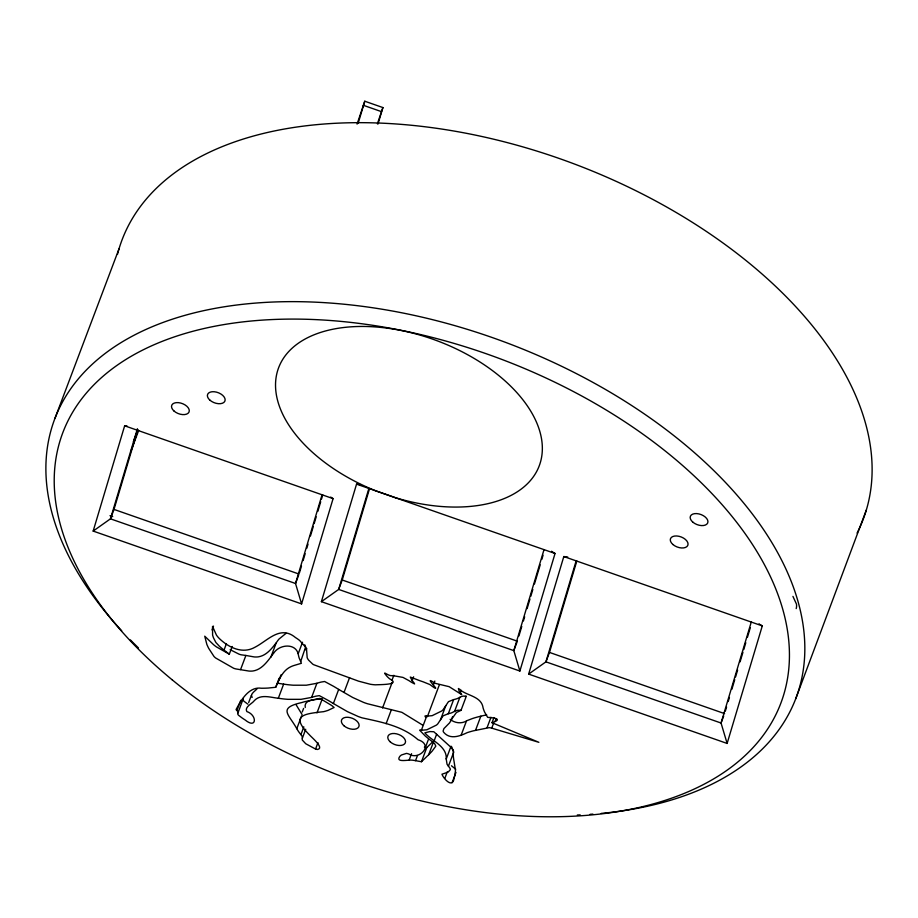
<?xml version="1.0" encoding="UTF-8"?>
<svg xmlns="http://www.w3.org/2000/svg" width="918" height="918" viewBox="0 0 918 918"><rect width="100%" height="100%" fill="white"/><g stroke="black" fill="none" stroke-linecap="round" stroke-linejoin="round"><path stroke-width="1.38" d="M446.228 759.014L447.032 764.212L450.015 768.355A5.634 3.282 20.6 0 1 450.256 769.743L448.202 772.072L441.96 774.218C443.727 778.992 452.723 788.734 454.077 778.212A119.581 69.619 20.6 0 0 454.823 775.48L455.477 770.466L454.031 761.274A124.068 72.224 20.6 0 1 453.32 756.076L453.4 750.511L451.036 747.367L433.824 731.749L430.037 731.566A17.063 9.937 20.6 0 0 428.809 731.83L424.827 732.851C431.552 740.918 447.238 746.219 446.228 759.014L451.059 746.173M257.109 688.741C255.353 691.07 249.455 694.008 252.152 697.439M493.953 717.578L492.025 722.707L538.866 742.318L491.738 728.146A15.847 9.226 20.6 0 0 489.237 727.63L473.447 730.82A127.097 73.979 20.6 0 0 467.216 732.633C459.895 736.167 450.268 739.862 443.83 732.461A5.244 3.052 20.6 0 1 443.119 731.003L443.899 728.617L449.51 722.936A84.846 49.388 20.6 0 0 451.667 719.127L456.407 712.54A12.668 7.367 20.6 0 1 457.669 711.932L461.008 710.348L465.908 697.324M412.171 680.674A35.848 20.862 20.6 0 1 413.811 682.613L414.592 683.91L411.952 682.544A65.591 38.177 20.6 0 1 408.854 680.582L402.979 677.415L395.36 676.061A41.494 24.155 20.6 0 1 392.147 675.602C388.612 676.727 380.614 668.774 387.086 676.451A23.616 13.747 20.6 0 0 389.737 678.895C401.694 685.115 378.801 684.484 375.565 684.828A32.566 18.957 20.6 0 1 370.287 684.254L358.502 681.145L313.979 664.816A5.956 3.465 20.6 0 1 312.682 664.093L308.609 660.134A16.34 9.513 20.6 0 1 307.186 657.747L306.532 649.198A16.031 9.329 20.6 0 0 305.683 647.27L299.658 640.5A26.289 15.308 20.6 0 0 295.55 637.608C280.254 624.791 267.93 640.615 254.883 647.282C242.604 654.259 228.903 647.638 219.689 638.871A24.694 14.378 20.6 0 1 216.418 635.038L212.54 626.397L212.597 635.061A48.861 28.447 20.6 0 0 213.561 637.976L215.891 642.485L219.322 646.18A74.817 43.559 20.6 0 0 224.026 650.082L229.305 654.178L232.197 646.479M461.02 710.257L457.623 710.28A12.382 7.206 20.6 0 0 455.626 710.842L451.817 712.77A42.721 24.866 20.6 0 1 448.305 713.745L443.153 715.799L437.737 723.912A25.979 15.124 20.6 0 1 436.371 725.128L426.824 729.799L421.373 730.269A1.331 0.769 20.6 0 0 419.641 730.189L425.321 736.087A93.2 54.254 20.6 0 0 429.865 739.77L432.963 742.134A12.404 7.218 20.6 0 1 434.776 743.913L435.832 746.139L432.126 751.154A186.572 108.611 20.6 0 1 428.695 754.711L421.465 761.733L415.544 760.666A36.617 21.309 20.6 0 0 412.148 760.15C408.189 759.611 395.245 762.95 399.743 756.455A31.82 18.521 20.6 0 1 401.441 754.986L406.422 753.403A6.277 3.661 20.6 0 1 408.912 754.057C419.067 760.77 434.363 744.877 418.046 739.736C402.268 725.943 381.957 722.202 362.14 717.865A41.803 24.338 20.6 0 1 358.077 716.453L347.394 711.611L333.383 703.544A189.728 110.447 20.6 0 0 328.311 700.48L319.326 695.637L315.746 696.211A93.211 54.265 20.6 0 0 311.604 697.416L301.035 699.332L287.954 699.332A80.371 46.784 20.6 0 1 278.326 698.254C270.546 697.462 260.815 693.893 254.481 700.468C252.278 703.693 244.142 706.917 246.839 711.565C257.396 715.099 256.822 729.558 245.175 719.987A54.277 31.602 20.6 0 1 241.744 717.704L238.623 715.317A3.706 2.157 20.6 0 1 237.728 713.814L238.072 712.081A3.821 2.226 20.6 0 0 236.913 710.543L236.626 710.303A2.284 1.331 20.6 0 1 236.098 709.499C241.044 700.285 248.881 686.331 261.378 688.236A85.856 49.974 20.6 0 0 268.171 688.052L275.721 687.272C279.095 679.572 282.618 670.496 290.834 666.732A35.676 20.77 20.6 0 1 294.93 665.217L301.402 663.278L299.13 657.885A67.771 39.451 20.6 0 1 298.201 653.777C295.126 642.577 278.969 644.643 273.725 653.146A78.191 45.521 20.6 0 0 271.544 656.049C266.759 662.348 261.297 669.738 252.966 670.989A16.662 9.696 20.6 0 1 248.858 671.047L235.983 668.947A10.603 6.174 20.6 0 1 233.654 668.258L215.592 657.954A16.363 9.524 20.6 0 1 214.009 656.485L208.696 648.349A117.607 68.46 20.6 0 1 206.848 644.402L204.737 636.185L213.596 644.711A24.361 14.183 20.6 0 0 216.43 646.892L229.305 654.178M302.32 738.267L302.355 737.567A9.593 5.588 20.6 0 0 301.965 736.052L299.004 732.185A52.877 30.787 20.6 0 1 296.789 728.697C288.826 714.066 277.305 708.065 302.079 702.477A45.923 26.737 20.6 0 1 304.271 701.811L319.912 698.391L330.273 704.634A90.939 52.934 20.6 0 1 331.926 705.678L334.106 707.503L328.001 710.394A87.99 51.224 20.6 0 1 323.698 711.657C303.078 713.917 290.134 715.512 309.653 735.066C311.443 737.269 324.811 748.17 317.502 749.467A8.193 4.774 20.6 0 1 315.562 749.065L305.74 743.741L302.274 740.011A16.972 9.88 20.6 0 1 302.332 738.267L305.705 729.271M330.675 497.074L333.085 498.635L301.597 603.906L93.166 531.074L124.653 425.803L127.12 426.101M137.402 428.74L110.458 518.831L93.166 531.074M301.597 603.906L295.527 583.492L110.458 518.831L113.993 509.41L137.666 430.267M358.192 123.196L364.767 101.221L382.909 107.567L377.975 124.045M322.069 494.779L295.527 583.492L298.625 575.253M299.475 572.729L301.483 566.016M303.112 560.577L305.155 553.738M306.796 548.264L308.023 544.167M310.468 535.963L313.336 526.393M314.151 523.65L316.205 516.811M317.835 511.349L320.703 501.767M321.518 499.036L322.746 494.94M552.992 552.166L555.046 553.485L519.886 671.035L321.392 601.669L356.551 484.13L360.292 484.578M368.887 488.433L338.673 589.425L321.392 601.669M519.886 671.035L513.816 650.621L338.673 589.425L342.219 580.004L369.552 488.594M544.018 549.63L513.816 650.621L517.35 641.2L342.219 580.004M518.911 635.979L521.78 626.409M523.421 620.935L524.648 616.827M527.104 608.623L529.961 599.041M530.788 596.31L532.83 589.471M534.46 583.997L540.197 564.845M541.827 559.372L543.054 555.264M760.437 624.71L762.284 625.904L727.125 743.442L528.653 674.099L563.813 556.549L565.27 556.733M576.148 560.852L545.935 661.844L528.653 674.099M727.125 743.442L721.055 723.028L545.935 661.844L549.48 652.423L576.825 561.024M751.268 622.048L721.055 723.028L723.705 715.971M725.335 711.129L726.563 707.032M728.203 701.559L729.431 697.45M731.887 689.246L734.744 679.664M735.57 676.933L737.613 670.094M740.069 661.878L742.937 652.308M743.752 649.565L745.795 642.726M747.436 637.253L750.304 627.683M357.068 124.125L364.767 101.221M377.413 123.723L382.909 107.567M795.711 698.816L866.294 510.11M133.408 441.592L137.918 429.578M130.643 451.874L138.664 430.519M212.058 629.955L213.504 626.099M224.026 650.082L226.436 643.656M240.573 669.589L245.886 655.463L254.16 656.921A16.662 9.696 20.6 0 0 258.268 656.863C266.599 655.59 272.084 648.234 276.857 641.923A78.191 45.521 20.6 0 1 279.038 639.02L286.118 633.282M236.913 710.543L240.768 700.273M237.923 713.034L243.419 698.116M248.675 702.534L251.325 695.465M270.844 657.185L276.111 643.151M275.721 687.272L279.106 678.276M279.038 680.02L280.977 674.879M278.326 698.254L283.639 684.128A80.371 46.784 20.6 0 0 293.267 685.207L306.348 685.207L316.905 683.279A93.211 54.265 20.6 0 1 321.048 682.085L324.639 681.5L333.624 686.354A189.728 110.447 20.6 0 1 338.685 689.418L352.707 697.485L363.39 702.316A41.803 24.338 20.6 0 0 367.452 703.739L401.854 712.322L422.498 725.013M298.189 653.777L302.538 642.221M300.679 661.534L305.648 646.88M302.263 711.955L303.594 708.421M296.789 728.697L301.62 715.845M311.604 697.416L316.905 683.279M300.943 734.561L303.835 726.849M316.985 712.884L322.298 698.759C316.871 699.723 303.606 698.862 305.258 707.468M315.551 749.065L317.972 742.639M333.383 703.544L338.685 689.418M344.124 692.149L349.597 677.576M391.906 680.433L393.845 675.292M382.565 707.962L392.147 682.453M386.122 723.682L391.435 709.557M413.616 676.818L412.171 680.674L410.3 677.071L416.783 679.527A57.409 33.415 20.6 0 0 422.98 681.764L429.693 684.472A7.482 4.361 20.6 0 1 431.253 685.585C444.725 695.58 422.119 674.592 433.64 682.384A9.157 5.336 20.6 0 0 435.568 683.405L449.143 686.675L461.731 694.628L460.354 692.895A9.65 5.611 20.6 0 1 459.39 691.897L458.392 688.511L460.079 689.533A3.947 2.295 20.6 0 0 460.687 690.29C468.237 695.982 481.548 696.613 483.097 707.927A62.757 36.536 20.6 0 0 484.566 712.012L487.653 717.371C493.356 717.646 503.741 719.001 492.025 722.707M433.388 684.908L434.834 681.053M409.13 760.104L411.551 753.678M421.373 730.269L426.686 716.143L432.137 715.673L441.684 711.002A25.979 15.124 20.6 0 0 443.05 709.775L448.466 701.673L453.618 699.608A41.953 24.419 20.6 0 0 457.566 698.483L460.939 696.716A12.221 7.114 20.6 0 1 463.246 696.108L466.333 696.131L465.392 696.819M427.352 716.74L439.309 684.943M415.544 760.666L417.472 755.525M425.642 746.782L428.304 739.713M421.465 761.733L426.767 747.596L433.342 741.228M440.479 719.838L445.792 705.712M428.695 754.711L433.526 741.859M434.191 740.688L436.612 734.274M448.305 713.745L453.618 699.608M460.354 692.895L461.318 690.325M451.667 719.127L452.631 716.556M454.525 711.496L459.838 697.37M448.397 766.278L453.71 752.152L451.576 746.632M444.886 778.235L447.296 771.808M461.192 735.031L466.493 720.905C461.398 724.084 454.628 723.051 450.107 719.31M452.115 782.652L455.971 772.382M475.535 730.315L480.848 716.178L486.678 714.835M487.114 727.561L490.969 717.291M491.738 728.146L493.677 723.005M495.112 721.307L496.076 718.737M55.023 418.218L118.973 248.973M243.236 698.908L243.029 699.688A3.672 2.134 20.6 0 0 244.119 701.341L247.057 703.567A54.277 31.602 20.6 0 0 247.894 704.152M466.998 720.641L472.529 718.507A127.097 73.979 20.6 0 1 478.76 716.694L480.848 716.178M305.005 649.933L306.761 648.567M245.886 655.463L241.285 654.821A10.603 6.174 20.6 0 1 238.967 654.132L230.154 649.68M565.637 556.767L567.737 557.019M277.626 683.233L283.639 684.128M424.368 747.172L426.767 747.596M455.73 769.238L451.461 765.761M363.253 105.272L381.395 111.606M356.551 484.13L555.046 553.485M563.813 556.549L762.284 625.904M124.653 425.803L333.085 498.635M549.48 652.423L724.6 713.619M113.993 509.41L299.073 574.071M109.999 515.652L112.707 516.593M759.025 623.804L759.656 624.206M551.569 551.248L552.211 551.661M425.378 716.935L424.965 716.063A1.331 0.769 20.6 0 1 426.675 716.155M792.934 596.39L796.48 604.124A28.32 16.49 20.6 0 1 796.193 608.611M295.998 704.599L302.102 714.571M305.304 646.169L304.776 644.815M117.493 254.32A396.025 230.533 20.6 0 1 574.324 163.966A396.025 230.533 20.6 0 1 857.056 533.071M121.715 630.804A396.025 230.533 20.6 0 1 214.399 308.494A396.025 230.533 20.6 0 1 751.67 513.082A396.025 230.533 20.6 0 1 601.267 813.405M592.902 814.117A396.025 230.533 20.6 0 1 590.09 814.323M580.176 814.886A396.025 230.533 20.6 0 1 577.319 815.012M138.48 647.959A396.025 230.533 20.6 0 1 130.413 639.938M395.314 497.671L376.162 490.981A139.226 81.048 20.6 0 1 308.918 337.067A139.226 81.048 20.6 0 1 533.197 415.441A139.226 81.048 20.6 0 1 395.314 497.671M172.32 679.94A383.655 223.338 20.6 0 0 780.392 704.37A383.655 223.338 20.6 0 0 312.763 319.487A383.655 223.338 20.6 0 0 172.32 679.94M343.929 725.748A9.283 5.405 20.6 0 0 358.823 726.781A9.283 5.405 20.6 0 0 347.968 717.279A9.283 5.405 20.6 0 0 343.929 725.748M390.357 741.974A9.283 5.405 20.6 0 0 405.24 743.006A9.283 5.405 20.6 0 0 394.384 733.505A9.283 5.405 20.6 0 0 390.357 741.974M672.94 544.523A9.283 5.405 20.6 0 0 687.777 545.43A9.283 5.405 20.6 0 0 676.784 535.974A9.283 5.405 20.6 0 0 672.94 544.523M692.826 522.135A9.283 5.405 20.6 0 0 707.663 523.042A9.283 5.405 20.6 0 0 696.67 513.587A9.283 5.405 20.6 0 0 692.826 522.135M209.82 400.076A9.283 5.405 20.6 0 0 224.795 401.315A9.283 5.405 20.6 0 0 214.158 391.734A9.283 5.405 20.6 0 0 209.82 400.076M173.961 410.977A9.283 5.405 20.6 0 0 188.936 412.216A9.283 5.405 20.6 0 0 178.299 402.635A9.283 5.405 20.6 0 0 173.961 410.977"/></g></svg>
